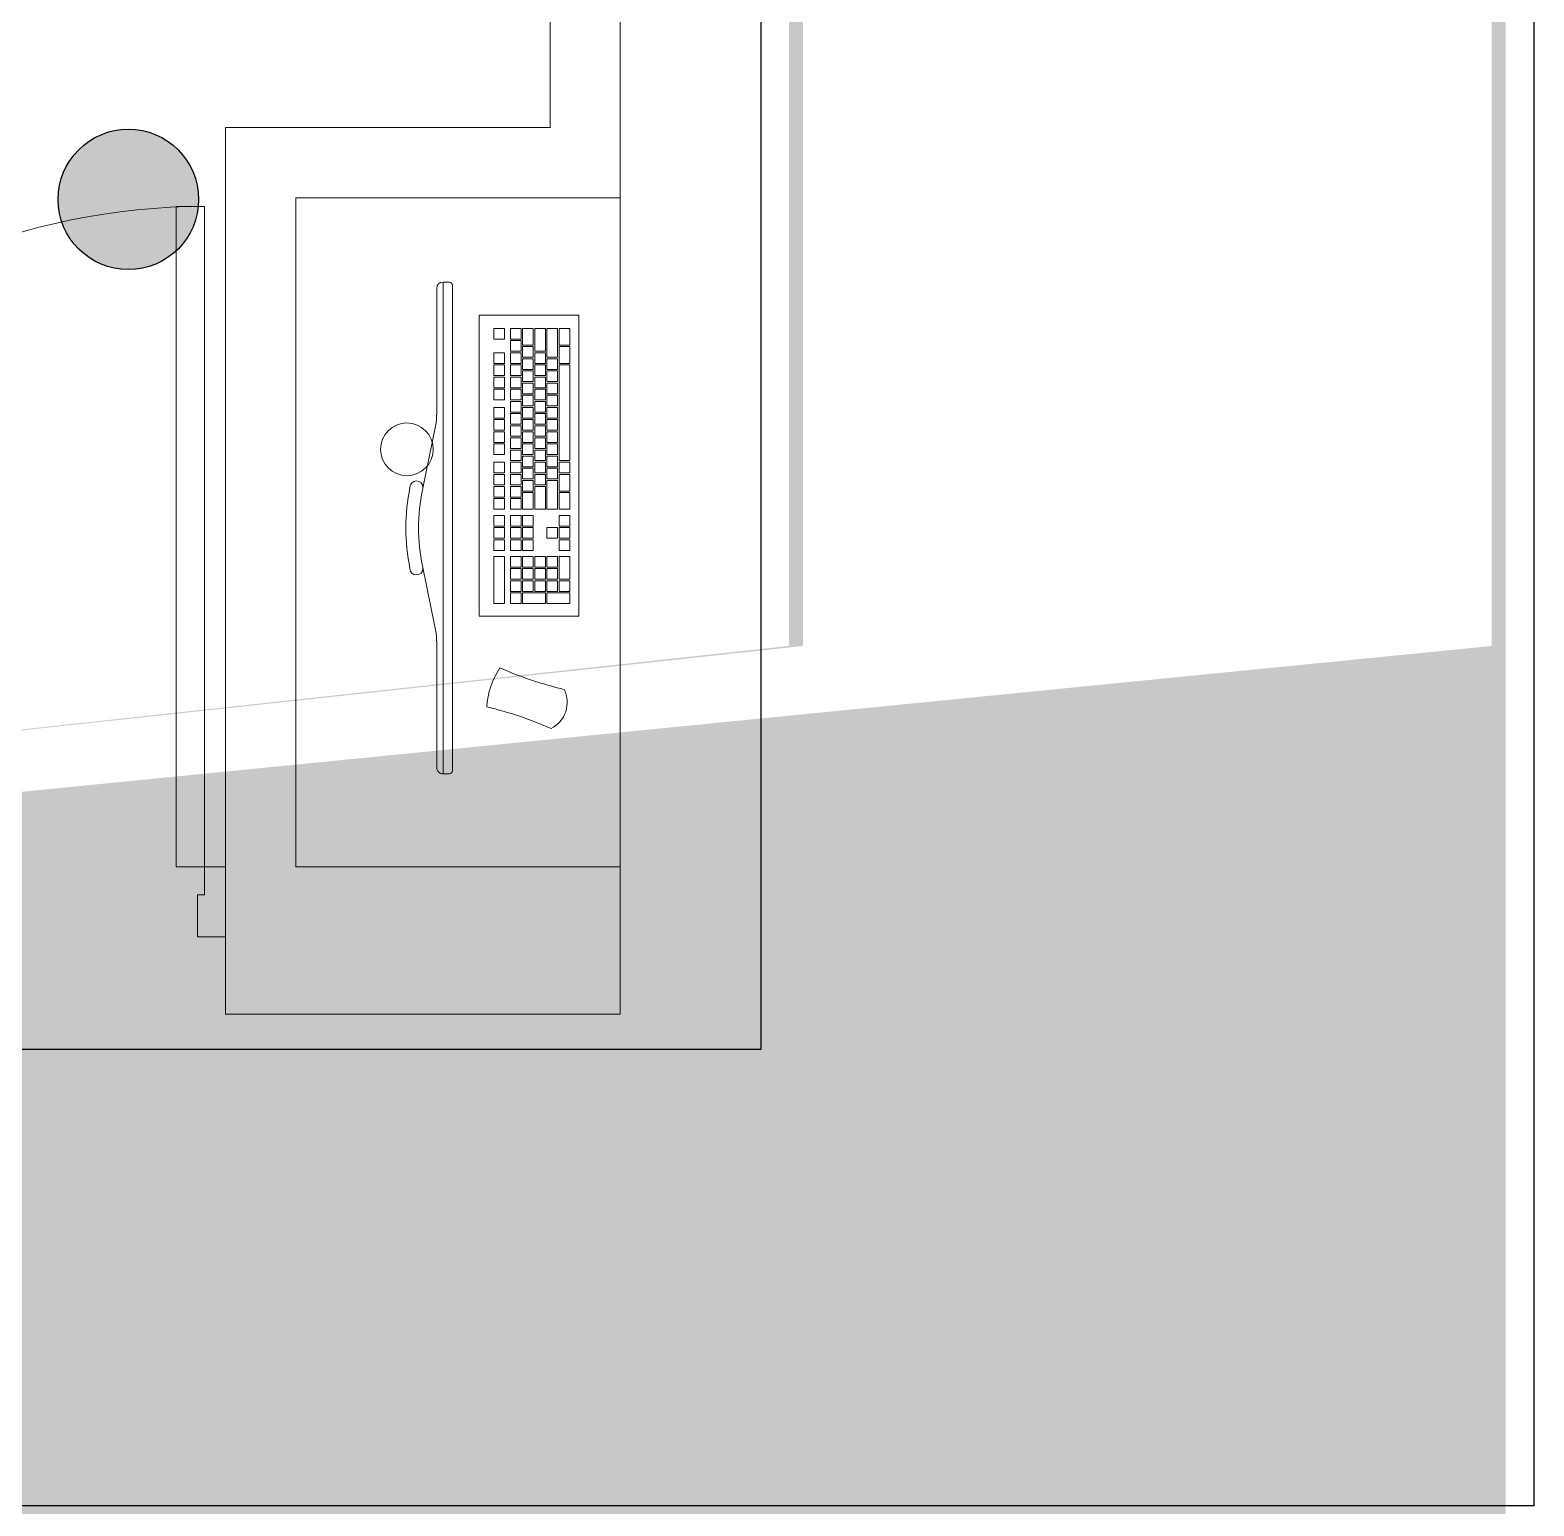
# Model space of a CAD drawing. Header units: metres. Extents: x 11578468 to 47831421, y -58341524 to -14256839.
# Drawn here: x 23847138 to 23849278, y -29064392 to -29062291 of the extents above; entities that cross this region are included whole.
import ezdxf

# ---------------------------------------------------------------- set-up
doc = ezdxf.new("R2010")
doc.units = ezdxf.units.M
doc.header["$LTSCALE"] = 50
doc.header["$MEASUREMENT"] = 0
doc.linetypes.add('DASHEDX2', pattern=[1.5, 1, -0.5])
doc.linetypes.add('DH-HID2', pattern=[1.2000000000000002, 0.8, -0.4])
doc.layers.get('0').update_dxf_attribs({"linetype": 'CONTINUOUS'})
doc.layers.add('FU-FURM', color=251, linetype='DH-HID2')
doc.layers.add('wall', color=3, linetype='CONTINUOUS')
doc.layers.add('ha', color=8, linetype='CONTINUOUS', lineweight=5)

# ---------------------------------------------------------------- blocks, each defined once
blk = doc.blocks.new('gasdgd')
at = {"layer": 'ha'}
for p, q in [((23847877.69593412, -29062430.09302295), (23847877.69593412, -29060332.27177941)), ((23847977.69593412, -29062530.09302295), (23847977.69593412, -29060332.27177941)), ((23847977.69593412, -29062530.09302296), (23847977.69593412, -29062332.27177941)), ((23847415.9127216, -29062430.09302296), (23847415.9127216, -29063692.2717794)), ((23847877.69593412, -29062430.09302296), (23847415.9127216, -29062430.09302296)), ((23847345.9127216, -29063482.2717794), (23847345.9127216, -29062542.27177941)), ((23847345.9127216, -29062542.27177941), (23847385.9127216, -29062542.27177941)), ((23847385.9127216, -29062542.27177941), (23847385.9127216, -29063482.2717794)), ((23847515.9127216, -29062530.09302296), (23847515.9127216, -29063482.27177941)), ((23847977.69593414, -29062530.09302296), (23847515.9127216, -29062530.09302296)), ((23847515.9127216, -29062530.09302296), (23847977.69593414, -29062530.09302296)), ((23847515.9127216, -29063482.2717794), (23847515.9127216, -29062530.09302296)), ((23847977.69593414, -29062530.09302296), (23847977.69593414, -29063482.2717794)), ((23847725.45915419, -29062650.00744645), (23847734.45915418, -29062650.00721641)), ((23847725.45915419, -29062650.00744645), (23847725.47703989, -29063350.00782896)), ((23847725.45915419, -29062650.00744645), (23847725.45915419, -29062650.00744645)), ((23847738.95926921, -29062654.50710138), (23847738.97692486, -29063345.50748389)), ((23847716.45938424, -29062659.0076765), (23847716.46392895, -29062836.89763722)), ((23847776.92506722, -29062696.8692734), (23847918.56944831, -29062696.8655661)), ((23847776.92506722, -29062696.8692734), (23847776.9362844, -29063125.44327531)), ((23847918.58066549, -29063125.43956802), (23847918.56944831, -29062696.8655661)), ((23847812.70361979, -29062715.87511235), (23847797.55284299, -29062715.8755089)), ((23847797.55284299, -29062715.8755089), (23847797.55323954, -29062731.02628569)), ((23847812.70401634, -29062731.02588915), (23847812.70361979, -29062715.87511235)), ((23847836.51198332, -29062715.87448921), (23847821.36120653, -29062715.87488575)), ((23847821.36120653, -29062715.87488575), (23847821.36160307, -29062731.02566255)), ((23847836.51237987, -29062731.025266), (23847836.51198332, -29062715.87448921)), ((23847853.8271568, -29062715.87403601), (23847838.67638001, -29062715.87443256)), ((23847838.67638001, -29062715.87443256), (23847838.67700315, -29062739.68279609)), ((23847853.82777995, -29062739.68239955), (23847853.8271568, -29062715.87403601)), ((23847871.14233029, -29062715.87358282), (23847855.99155349, -29062715.87397936)), ((23847855.99155349, -29062715.87397936), (23847855.99240323, -29062748.33992964)), ((23847871.14318002, -29062748.33953309), (23847871.14233029, -29062715.87358282)), ((23847888.45750377, -29062715.87312962), (23847873.30672697, -29062715.87352617)), ((23847873.30672697, -29062715.87352617), (23847873.30780331, -29062756.99706319)), ((23847888.4585801, -29062756.99666664), (23847888.45750377, -29062715.87312962)), ((23847905.77267725, -29062715.87267643), (23847890.62190045, -29062715.87307297)), ((23847890.62190045, -29062715.87307297), (23847890.62252359, -29062739.68143651)), ((23847905.77330039, -29062739.68103997), (23847905.77267725, -29062715.87267643)), ((23847797.55323954, -29062731.02628569), (23847812.70401634, -29062731.02588915)), ((23847821.36160307, -29062731.02566255), (23847836.51237987, -29062731.025266)), ((23847836.51243652, -29062733.18966269), (23847821.36165972, -29062733.19005923)), ((23847821.36165972, -29062733.19005923), (23847821.36205627, -29062748.34083603)), ((23847836.51283307, -29062748.34043948), (23847836.51243652, -29062733.18966269)), ((23847838.67700315, -29062739.68279609), (23847853.82777995, -29062739.68239955)), ((23847853.8278366, -29062741.84679623), (23847838.6770598, -29062741.84719278)), ((23847838.6770598, -29062741.84719278), (23847838.67745635, -29062756.99796958)), ((23847853.82823314, -29062756.99757303), (23847853.8278366, -29062741.84679623)), ((23847890.62252359, -29062739.68143651), (23847905.77330039, -29062739.68103997)), ((23847905.77335704, -29062741.84543665), (23847890.62258024, -29062741.8458332)), ((23847890.62258024, -29062741.8458332), (23847890.62320339, -29062765.65419673)), ((23847905.77398018, -29062765.65380019), (23847905.77335704, -29062741.84543665)), ((23847812.70452618, -29062750.50545931), (23847797.55374938, -29062750.50585586)), ((23847797.55374938, -29062750.50585586), (23847797.55414593, -29062765.65663265)), ((23847812.70492272, -29062765.65623611), (23847812.70452618, -29062750.50545931)), ((23847821.36205627, -29062748.34083603), (23847836.51283307, -29062748.34043948)), ((23847836.51288971, -29062750.50483617), (23847821.36211292, -29062750.50523271)), ((23847821.36211292, -29062750.50523271), (23847821.36250946, -29062765.65600951)), ((23847836.51328626, -29062765.65561296), (23847836.51288971, -29062750.50483617)), ((23847838.67745635, -29062756.99796958), (23847853.82823314, -29062756.99757303)), ((23847853.82828979, -29062759.16196971), (23847838.677513, -29062759.16236626)), ((23847838.677513, -29062759.16236626), (23847838.67790954, -29062774.31314306)), ((23847853.82868634, -29062774.31274651), (23847853.82828979, -29062759.16196971)), ((23847855.99240323, -29062748.33992964), (23847871.14318002, -29062748.33953309)), ((23847871.14323667, -29062750.50392978), (23847855.99245988, -29062750.50432632)), ((23847855.99245988, -29062750.50432632), (23847855.99285642, -29062765.65510312)), ((23847871.14363322, -29062765.65470657), (23847871.14323667, -29062750.50392978)), ((23847873.30780331, -29062756.99706319), (23847888.4585801, -29062756.99666664)), ((23847888.45863675, -29062759.16106332), (23847873.30785996, -29062759.16145987)), ((23847873.30785996, -29062759.16145987), (23847873.3082565, -29062774.31223667)), ((23847888.4590333, -29062774.31184012), (23847888.45863675, -29062759.16106332)), ((23847797.55414593, -29062765.65663265), (23847812.70492272, -29062765.65623611)), ((23847812.70497938, -29062767.82063279), (23847797.55420258, -29062767.82102934)), ((23847797.55420258, -29062767.82102934), (23847797.55459912, -29062782.97180613)), ((23847797.55459912, -29062782.97180613), (23847812.70537592, -29062782.97140959)), ((23847812.70543257, -29062785.13580627), (23847797.55465577, -29062785.13620282)), ((23847797.55465577, -29062785.13620282), (23847797.55505232, -29062800.28697961)), ((23847812.70537592, -29062782.97140959), (23847812.70497938, -29062767.82063279)), ((23847812.70582911, -29062800.28658307), (23847812.70543257, -29062785.13580627)), ((23847821.36250946, -29062765.65600951), (23847836.51328626, -29062765.65561296)), ((23847836.51334291, -29062767.82000965), (23847821.36256611, -29062767.82040619)), ((23847821.36256611, -29062767.82040619), (23847821.36296266, -29062782.97118299)), ((23847821.36296266, -29062782.97118299), (23847836.51373946, -29062782.97078644)), ((23847836.5137961, -29062785.13518313), (23847821.36301931, -29062785.13557968)), ((23847821.36301931, -29062785.13557968), (23847821.36341585, -29062800.28635647)), ((23847836.51373946, -29062782.97078644), (23847836.51334291, -29062767.82000965)), ((23847836.51419265, -29062800.28595993), (23847836.5137961, -29062785.13518313)), ((23847838.67790954, -29062774.31314306), (23847853.82868634, -29062774.31274651)), ((23847853.82874298, -29062776.47714319), (23847838.67796619, -29062776.47753974)), ((23847838.67796619, -29062776.47753974), (23847838.67836273, -29062791.62831654)), ((23847853.82913953, -29062791.62791999), (23847853.82874298, -29062776.47714319)), ((23847855.99285642, -29062765.65510312), (23847871.14363322, -29062765.65470657)), ((23847871.14368987, -29062767.81910326), (23847855.99291307, -29062767.81949981)), ((23847855.99291307, -29062767.81949981), (23847855.99330962, -29062782.9702766)), ((23847855.99330962, -29062782.9702766), (23847871.14408641, -29062782.96988006)), ((23847871.14414306, -29062785.13427674), (23847855.99336627, -29062785.13467329)), ((23847855.99336627, -29062785.13467329), (23847855.99376281, -29062800.28545008)), ((23847871.14408641, -29062782.96988006), (23847871.14368987, -29062767.81910326)), ((23847871.14453961, -29062800.28505354), (23847871.14414306, -29062785.13427674)), ((23847873.3082565, -29062774.31223667), (23847888.4590333, -29062774.31184012)), ((23847888.45908995, -29062776.47623681), (23847873.30831315, -29062776.47663335)), ((23847873.30831315, -29062776.47663335), (23847873.3087097, -29062791.62741015)), ((23847888.45948649, -29062791.6270136), (23847888.45908995, -29062776.47623681)), ((23847890.62320339, -29062765.65419673), (23847905.77398018, -29062765.65380019)), ((23847905.77403683, -29062767.81819687), (23847890.62326003, -29062767.81859342)), ((23847890.62326003, -29062767.81859342), (23847890.62682894, -29062904.17558457)), ((23847905.77760574, -29062904.17518803), (23847905.77403683, -29062767.81819687)), ((23847797.55505232, -29062800.28697961), (23847812.70582911, -29062800.28658307)), ((23847812.70588576, -29062802.45097975), (23847797.55510897, -29062802.4513763)), ((23847797.55510897, -29062802.4513763), (23847797.55550551, -29062817.60215309)), ((23847812.70628231, -29062817.60175655), (23847812.70588576, -29062802.45097975)), ((23847821.36341585, -29062800.28635647), (23847836.51419265, -29062800.28595993)), ((23847836.5142493, -29062802.45035661), (23847821.3634725, -29062802.45075316)), ((23847821.3634725, -29062802.45075316), (23847821.36386905, -29062817.60152995)), ((23847836.51464584, -29062817.60113341), (23847836.5142493, -29062802.45035661)), ((23847838.67836273, -29062791.62831654), (23847853.82913953, -29062791.62791999)), ((23847853.82919618, -29062793.79231668), (23847838.67841939, -29062793.79271322)), ((23847838.67841939, -29062793.79271322), (23847838.67881593, -29062808.94349002)), ((23847853.82959273, -29062808.94309347), (23847853.82919618, -29062793.79231668)), ((23847855.99376281, -29062800.28545008), (23847871.14453961, -29062800.28505354)), ((23847871.14459626, -29062802.44945022), (23847855.99381946, -29062802.44984677)), ((23847855.99381946, -29062802.44984677), (23847855.99421601, -29062817.60062356)), ((23847871.1449928, -29062817.60022702), (23847871.14459626, -29062802.44945022)), ((23847873.3087097, -29062791.62741015), (23847888.45948649, -29062791.6270136)), ((23847888.45954314, -29062793.79141029), (23847873.30876635, -29062793.79180683)), ((23847873.30876635, -29062793.79180683), (23847873.30916289, -29062808.94258362)), ((23847888.45993968, -29062808.94218708), (23847888.45954314, -29062793.79141029)), ((23847797.55550551, -29062817.60215309), (23847812.70628231, -29062817.60175655)), ((23847812.70656556, -29062828.42373997), (23847797.55578876, -29062828.42413652)), ((23847797.55578876, -29062828.42413652), (23847797.55618531, -29062843.57491331)), ((23847812.7069621, -29062843.57451677), (23847812.70656556, -29062828.42373997)), ((23847821.36386905, -29062817.60152995), (23847836.51464584, -29062817.60113341)), ((23847836.51470249, -29062819.76553009), (23847821.3639257, -29062819.76592664)), ((23847821.3639257, -29062819.76592664), (23847821.36432224, -29062834.91670343)), ((23847836.51509904, -29062834.91630689), (23847836.51470249, -29062819.76553009)), ((23847838.67881593, -29062808.94349002), (23847853.82959273, -29062808.94309347)), ((23847853.82964937, -29062811.10749016), (23847838.67887258, -29062811.1078867)), ((23847838.67887258, -29062811.1078867), (23847838.67926912, -29062826.2586635)), ((23847838.67926912, -29062826.2586635), (23847853.83004592, -29062826.25826695)), ((23847853.83010257, -29062828.42266364), (23847838.67932577, -29062828.42306018)), ((23847838.67932577, -29062828.42306018), (23847838.67972232, -29062843.57383697)), ((23847853.83004592, -29062826.25826695), (23847853.82964937, -29062811.10749016)), ((23847853.83049912, -29062843.57344043), (23847853.83010257, -29062828.42266364)), ((23847855.99421601, -29062817.60062356), (23847871.1449928, -29062817.60022702)), ((23847871.14504945, -29062819.7646237), (23847855.99427266, -29062819.76502025)), ((23847855.99427266, -29062819.76502025), (23847855.9946692, -29062834.91579704)), ((23847871.145446, -29062834.91540049), (23847871.14504945, -29062819.7646237)), ((23847873.30916289, -29062808.94258362), (23847888.45993968, -29062808.94218708)), ((23847888.45999634, -29062811.10658377), (23847873.30921954, -29062811.10698031)), ((23847873.30921954, -29062811.10698031), (23847873.30961609, -29062826.2577571)), ((23847873.30961609, -29062826.2577571), (23847888.46039288, -29062826.25736056)), ((23847888.46044953, -29062828.42175725), (23847873.30967274, -29062828.42215379)), ((23847873.30967274, -29062828.42215379), (23847873.31006928, -29062843.57293059)), ((23847888.46039288, -29062826.25736056), (23847888.45999634, -29062811.10658377)), ((23847888.46084607, -29062843.57253404), (23847888.46044953, -29062828.42175725)), ((23847797.55618531, -29062843.57491331), (23847812.7069621, -29062843.57451677)), ((23847812.70701875, -29062845.73891345), (23847797.55624196, -29062845.73931)), ((23847797.55624196, -29062845.73931), (23847797.5566385, -29062860.89008679)), ((23847812.70741529, -29062860.88969025), (23847812.70701875, -29062845.73891345)), ((23847821.36432224, -29062834.91670343), (23847836.51509904, -29062834.91630689)), ((23847836.51515569, -29062837.08070357), (23847821.36437889, -29062837.08110012)), ((23847821.36437889, -29062837.08110012), (23847821.36477544, -29062852.23187691)), ((23847836.51555223, -29062852.23148036), (23847836.51515569, -29062837.08070357)), ((23847838.67972232, -29062843.57383697), (23847853.83049912, -29062843.57344043)), ((23847853.83055576, -29062845.73783711), (23847838.67977897, -29062845.73823366)), ((23847838.67977897, -29062845.73823366), (23847838.68017552, -29062860.88901046)), ((23847853.83095231, -29062860.88861391), (23847853.83055576, -29062845.73783711)), ((23847855.9946692, -29062834.91579704), (23847871.145446, -29062834.91540049)), ((23847871.14550265, -29062837.07979718), (23847855.99472585, -29062837.08019372)), ((23847855.99472585, -29062837.08019372), (23847855.9951224, -29062852.23097052)), ((23847871.14589919, -29062852.23057397), (23847871.14550265, -29062837.07979718)), ((23847873.31006928, -29062843.57293059), (23847888.46084607, -29062843.57253404)), ((23847888.46090272, -29062845.73693072), (23847873.31012593, -29062845.73732727)), ((23847873.31012593, -29062845.73732727), (23847873.31052247, -29062860.88810407)), ((23847888.46129927, -29062860.88770752), (23847888.46090272, -29062845.73693072)), ((23847696.03405279, -29062945.9014063), (23847714.63873384, -29062854.93334521)), ((23847797.5566385, -29062860.89008679), (23847812.70741529, -29062860.88969025)), ((23847812.70747194, -29062863.05408693), (23847797.55669515, -29062863.05448348)), ((23847797.55669515, -29062863.05448348), (23847797.55709169, -29062878.20526027)), ((23847812.70786849, -29062878.20486373), (23847812.70747194, -29062863.05408693)), ((23847821.36477544, -29062852.23187691), (23847836.51555223, -29062852.23148036)), ((23847836.51560888, -29062854.39587705), (23847821.36483209, -29062854.39627359)), ((23847821.36483209, -29062854.39627359), (23847821.36522863, -29062869.54705039)), ((23847821.36522863, -29062869.54705039), (23847836.51600543, -29062869.54665384)), ((23847836.51606208, -29062871.71105053), (23847821.36528528, -29062871.71144708)), ((23847821.36528528, -29062871.71144708), (23847821.36568183, -29062886.86222387)), ((23847836.51600543, -29062869.54665384), (23847836.51560888, -29062854.39587705)), ((23847836.51645862, -29062886.86182733), (23847836.51606208, -29062871.71105053)), ((23847838.68017552, -29062860.88901046), (23847853.83095231, -29062860.88861391)), ((23847853.83100896, -29062863.05301059), (23847838.68023216, -29062863.05340714)), ((23847838.68023216, -29062863.05340714), (23847838.68062871, -29062878.20418394)), ((23847853.83140551, -29062878.20378739), (23847853.83100896, -29062863.05301059)), ((23847855.9951224, -29062852.23097052), (23847871.14589919, -29062852.23057397)), ((23847871.14595584, -29062854.39497066), (23847855.99517905, -29062854.39536721)), ((23847855.99517905, -29062854.39536721), (23847855.99557559, -29062869.546144)), ((23847855.99557559, -29062869.546144), (23847871.14635239, -29062869.54574746)), ((23847871.14640904, -29062871.71014414), (23847855.99563224, -29062871.71054069)), ((23847855.99563224, -29062871.71054069), (23847855.99602879, -29062886.86131748)), ((23847871.14635239, -29062869.54574746), (23847871.14595584, -29062854.39497066)), ((23847871.14680558, -29062886.86092094), (23847871.14640904, -29062871.71014414)), ((23847873.31052247, -29062860.88810407), (23847888.46129927, -29062860.88770752)), ((23847888.46135592, -29062863.0521042), (23847873.31057912, -29062863.05250075)), ((23847873.31057912, -29062863.05250075), (23847873.31097567, -29062878.20327755)), ((23847888.46175247, -29062878.202881), (23847888.46135592, -29062863.0521042)), ((23847797.55709169, -29062878.20526027), (23847812.70786849, -29062878.20486373)), ((23847812.70792514, -29062880.36926041), (23847797.55714834, -29062880.36965696)), ((23847797.55714834, -29062880.36965696), (23847797.55754489, -29062895.52043375)), ((23847812.70832168, -29062895.52003721), (23847812.70792514, -29062880.36926041)), ((23847821.36568183, -29062886.86222387), (23847836.51645862, -29062886.86182733)), ((23847836.51651527, -29062889.02622401), (23847821.36573848, -29062889.02662056)), ((23847821.36573848, -29062889.02662056), (23847821.36613502, -29062904.17739735)), ((23847836.51691182, -29062904.17700081), (23847836.51651527, -29062889.02622401)), ((23847838.68062871, -29062878.20418394), (23847853.83140551, -29062878.20378739)), ((23847853.83146216, -29062880.36818407), (23847838.68068536, -29062880.36858062)), ((23847838.68068536, -29062880.36858062), (23847838.68108191, -29062895.51935742)), ((23847853.8318587, -29062895.51896087), (23847853.83146216, -29062880.36818407)), ((23847855.99602879, -29062886.86131748), (23847871.14680558, -29062886.86092094)), ((23847871.14686223, -29062889.02531762), (23847855.99608544, -29062889.02571417)), ((23847855.99608544, -29062889.02571417), (23847855.99648198, -29062904.17649096)), ((23847871.14725878, -29062904.17609442), (23847871.14686223, -29062889.02531762)), ((23847873.31097567, -29062878.20327755), (23847888.46175247, -29062878.202881)), ((23847888.46180911, -29062880.36727769), (23847873.31103232, -29062880.36767423)), ((23847873.31103232, -29062880.36767423), (23847873.31142886, -29062895.51845103)), ((23847888.46220566, -29062895.51805448), (23847888.46180911, -29062880.36727769)), ((23847797.55754489, -29062895.52043375), (23847812.70832168, -29062895.52003721)), ((23847812.70860493, -29062906.34202063), (23847797.55782814, -29062906.34241718)), ((23847797.55782814, -29062906.34241718), (23847797.55822468, -29062921.49319397)), ((23847812.70900148, -29062921.49279743), (23847812.70860493, -29062906.34202063)), ((23847821.36613502, -29062904.17739735), (23847836.51691182, -29062904.17700081)), ((23847836.51696847, -29062906.34139749), (23847821.36619167, -29062906.34179404)), ((23847821.36619167, -29062906.34179404), (23847821.36658822, -29062921.49257083)), ((23847836.51736501, -29062921.49217429), (23847836.51696847, -29062906.34139749)), ((23847838.68108191, -29062895.51935742), (23847853.8318587, -29062895.51896087)), ((23847853.83191535, -29062897.68335756), (23847838.68113855, -29062897.6837541)), ((23847838.68113855, -29062897.6837541), (23847838.6815351, -29062912.8345309)), ((23847853.83231189, -29062912.83413435), (23847838.6815351, -29062912.8345309)), ((23847838.68159175, -29062914.99892758), (23847853.83236855, -29062914.99853104)), ((23847838.68159175, -29062914.99892758), (23847838.6819883, -29062930.14970438)), ((23847853.83231189, -29062912.83413435), (23847853.83191535, -29062897.68335756)), ((23847853.83276509, -29062930.14930783), (23847853.83236855, -29062914.99853104)), ((23847855.99648198, -29062904.17649096), (23847871.14725878, -29062904.17609442)), ((23847871.14731543, -29062906.3404911), (23847855.99653863, -29062906.34088765)), ((23847855.99653863, -29062906.34088765), (23847855.99693518, -29062921.49166444)), ((23847871.14771197, -29062921.4912679), (23847871.14731543, -29062906.3404911)), ((23847873.31142886, -29062895.51845103), (23847888.46220566, -29062895.51805448)), ((23847888.46226231, -29062897.68245117), (23847873.31148551, -29062897.68284771)), ((23847873.31148551, -29062897.68284771), (23847873.31188206, -29062912.83362451)), ((23847888.46265886, -29062912.83322796), (23847873.31188206, -29062912.83362451)), ((23847873.31193871, -29062914.99802119), (23847888.4627155, -29062914.99762465)), ((23847873.31193871, -29062914.99802119), (23847873.31233525, -29062930.14879799)), ((23847888.46265886, -29062912.83322796), (23847888.46226231, -29062897.68245117)), ((23847888.46311205, -29062930.14840144), (23847888.4627155, -29062914.99762465)), ((23847905.77760574, -29062904.17518803), (23847890.62682894, -29062904.17558457)), ((23847905.77766239, -29062906.33958471), (23847890.62688559, -29062906.33998126)), ((23847890.62688559, -29062906.33998126), (23847890.62728214, -29062921.49075805)), ((23847905.77805893, -29062921.49036151), (23847905.77766239, -29062906.33958471)), ((23847797.55822468, -29062921.49319397), (23847812.70900148, -29062921.49279743)), ((23847812.70905812, -29062923.65719412), (23847797.55828133, -29062923.65759066)), ((23847797.55828133, -29062923.65759066), (23847797.55867787, -29062938.80836745)), ((23847812.70945467, -29062938.80797091), (23847812.70905812, -29062923.65719412)), ((23847821.36658822, -29062921.49257083), (23847836.51736501, -29062921.49217429)), ((23847836.51742166, -29062923.65657097), (23847821.36664487, -29062923.65696752)), ((23847821.36664487, -29062923.65696752), (23847821.36704141, -29062938.80774431)), ((23847836.51781821, -29062938.80734777), (23847836.51742166, -29062923.65657097)), ((23847838.6819883, -29062930.14970438), (23847853.83276509, -29062930.14930783)), ((23847838.68204494, -29062932.31410106), (23847853.83282174, -29062932.31370452)), ((23847838.68204494, -29062932.31410106), (23847838.68244149, -29062947.46487786)), ((23847853.83321828, -29062947.46448131), (23847853.83282174, -29062932.31370452)), ((23847855.99693518, -29062921.49166444), (23847871.14771197, -29062921.4912679)), ((23847871.14776862, -29062923.65566458), (23847855.99699182, -29062923.65606113)), ((23847855.99699182, -29062923.65606113), (23847855.99738837, -29062938.80683792)), ((23847871.14816517, -29062938.80644138), (23847871.14776862, -29062923.65566458)), ((23847873.31233525, -29062930.14879799), (23847888.46311205, -29062930.14840144)), ((23847888.4631687, -29062932.31279813), (23847873.3123919, -29062932.31319467)), ((23847873.3123919, -29062932.31319467), (23847873.31346824, -29062973.43673169)), ((23847888.46424504, -29062973.43633514), (23847888.4631687, -29062932.31279813)), ((23847905.77805893, -29062921.49036151), (23847890.62728214, -29062921.49075805)), ((23847905.77811558, -29062923.65475819), (23847890.62733879, -29062923.65515474)), ((23847890.62733879, -29062923.65515474), (23847890.62796193, -29062947.46351827)), ((23847905.77873873, -29062947.46312173), (23847905.77811558, -29062923.65475819)), ((23847797.55867787, -29062938.80836745), (23847812.70945467, -29062938.80797091)), ((23847812.70951132, -29062940.9723676), (23847797.55873452, -29062940.97276414)), ((23847797.55873452, -29062940.97276414), (23847797.55913107, -29062956.12354093)), ((23847797.55913107, -29062956.12354093), (23847812.70990787, -29062956.12314439)), ((23847812.70990787, -29062956.12314439), (23847812.70951132, -29062940.9723676)), ((23847821.36704141, -29062938.80774431), (23847836.51781821, -29062938.80734777)), ((23847836.51787486, -29062940.97174445), (23847821.36709806, -29062940.972141)), ((23847821.36709806, -29062940.972141), (23847821.36749461, -29062956.12291779)), ((23847821.36749461, -29062956.12291779), (23847836.5182714, -29062956.12252125)), ((23847836.5182714, -29062956.12252125), (23847836.51787486, -29062940.97174445)), ((23847838.68244149, -29062947.46487786), (23847853.83321828, -29062947.46448131)), ((23847853.83327493, -29062949.628878), (23847838.68249814, -29062949.62927454)), ((23847838.68249814, -29062949.62927454), (23847838.68312128, -29062973.43763808)), ((23847853.83389807, -29062973.43724153), (23847853.83327493, -29062949.628878)), ((23847855.99738837, -29062938.80683792), (23847871.14816517, -29062938.80644138)), ((23847871.14822182, -29062940.97083806), (23847855.99744502, -29062940.97123461)), ((23847855.99744502, -29062940.97123461), (23847855.99829476, -29062973.43718488)), ((23847871.14907156, -29062973.43678834), (23847871.14822182, -29062940.97083806)), ((23847890.62796193, -29062947.46351827), (23847905.77873873, -29062947.46312173)), ((23847905.77879537, -29062949.62751841), (23847890.62801858, -29062949.62791496)), ((23847890.62801858, -29062949.62791496), (23847890.62864172, -29062973.43627849)), ((23847905.77941852, -29062973.43588195), (23847905.77879537, -29062949.62751841)), ((23847812.70996451, -29062958.28754107), (23847797.55918772, -29062958.28793762)), ((23847797.55918772, -29062958.28793762), (23847797.55958426, -29062973.43871441)), ((23847797.55958426, -29062973.43871441), (23847812.71036106, -29062973.43831787)), ((23847812.71036106, -29062973.43831787), (23847812.70996451, -29062958.28754107)), ((23847836.51832805, -29062958.28691793), (23847821.36755126, -29062958.28731448)), ((23847821.36755126, -29062958.28731448), (23847821.3679478, -29062973.43809127)), ((23847821.3679478, -29062973.43809127), (23847836.51872459, -29062973.43769473)), ((23847836.51872459, -29062973.43769473), (23847836.51832805, -29062958.28691793)), ((23847838.68312128, -29062973.43763808), (23847853.83389807, -29062973.43724153)), ((23847855.99829476, -29062973.43718488), (23847871.14907156, -29062973.43678834)), ((23847873.31346824, -29062973.43673169), (23847888.46424504, -29062973.43633514)), ((23847890.62864172, -29062973.43627849), (23847905.77941852, -29062973.43588195)), ((23847812.71058766, -29062982.09590461), (23847797.55981086, -29062982.09630115)), ((23847797.55981086, -29062982.09630115), (23847797.56020741, -29062997.24707795)), ((23847797.56020741, -29062997.24707795), (23847812.7109842, -29062997.2466814)), ((23847812.71104085, -29062999.41107809), (23847797.56026406, -29062999.41147463)), ((23847797.56026406, -29062999.41147463), (23847797.5606606, -29063014.56225143)), ((23847812.7109842, -29062997.2466814), (23847812.71058766, -29062982.09590461)), ((23847812.7114374, -29063014.56185488), (23847812.71104085, -29062999.41107809)), ((23847836.51895119, -29062982.09528147), (23847821.3681744, -29062982.09567801)), ((23847821.3681744, -29062982.09567801), (23847821.36857094, -29062997.24645481)), ((23847821.36857094, -29062997.24645481), (23847836.51934774, -29062997.24605826)), ((23847836.51940439, -29062999.41045495), (23847821.36862759, -29062999.41085149)), ((23847821.36862759, -29062999.41085149), (23847821.36902414, -29063014.56162829)), ((23847836.51934774, -29062997.24605826), (23847836.51895119, -29062982.09528147)), ((23847836.51980093, -29063014.56123174), (23847836.51940439, -29062999.41045495)), ((23847853.83412467, -29062982.09482827), (23847838.68334788, -29062982.09522482)), ((23847838.68334788, -29062982.09522482), (23847838.68374442, -29062997.24600161)), ((23847838.68374442, -29062997.24600161), (23847853.83452122, -29062997.24560507)), ((23847853.83457787, -29062999.41000175), (23847838.68380107, -29062999.4103983)), ((23847838.68380107, -29062999.4103983), (23847838.68419762, -29063014.56117509)), ((23847853.83452122, -29062997.24560507), (23847853.83412467, -29062982.09482827)), ((23847853.83497441, -29063014.56077855), (23847853.83457787, -29062999.41000175)), ((23847888.46492483, -29062999.40909536), (23847873.31414803, -29062999.40949191)), ((23847873.31414803, -29062999.40949191), (23847873.31454458, -29063014.5602687)), ((23847888.46532137, -29063014.55987216), (23847888.46492483, -29062999.40909536)), ((23847905.77964512, -29062982.09346869), (23847890.62886832, -29062982.09386523)), ((23847890.62886832, -29062982.09386523), (23847890.62926487, -29062997.24464203)), ((23847890.62926487, -29062997.24464203), (23847905.78004166, -29062997.24424548)), ((23847905.78009831, -29062999.40864217), (23847890.62932151, -29062999.40903872)), ((23847890.62932151, -29062999.40903872), (23847890.62971806, -29063014.55981551)), ((23847905.78004166, -29062997.24424548), (23847905.77964512, -29062982.09346869)), ((23847905.78049485, -29063014.55941896), (23847905.78009831, -29062999.40864217)), ((23847797.5606606, -29063014.56225143), (23847812.7114374, -29063014.56185488)), ((23847812.71149405, -29063016.72625157), (23847797.56071725, -29063016.72664811)), ((23847797.56071725, -29063016.72664811), (23847797.5611138, -29063031.87742491)), ((23847812.71189059, -29063031.87702836), (23847812.71149405, -29063016.72625157)), ((23847821.36902414, -29063014.56162829), (23847836.51980093, -29063014.56123174)), ((23847836.51985758, -29063016.72562843), (23847821.36908079, -29063016.72602497)), ((23847821.36908079, -29063016.72602497), (23847821.36947733, -29063031.87680177)), ((23847836.52025413, -29063031.87640522), (23847836.51985758, -29063016.72562843)), ((23847838.68419762, -29063014.56117509), (23847853.83497441, -29063014.56077855)), ((23847853.83503106, -29063016.72517523), (23847838.68425427, -29063016.72557178)), ((23847838.68425427, -29063016.72557178), (23847838.68465081, -29063031.87634857)), ((23847853.83542761, -29063031.87595203), (23847853.83503106, -29063016.72517523)), ((23847873.31454458, -29063014.5602687), (23847888.46532137, -29063014.55987216)), ((23847890.62971806, -29063014.55981551), (23847905.78049485, -29063014.55941896)), ((23847905.7805515, -29063016.72381565), (23847890.62977471, -29063016.7242122)), ((23847890.62977471, -29063016.7242122), (23847890.63017125, -29063031.87498899)), ((23847905.78094805, -29063031.87459244), (23847905.7805515, -29063016.72381565)), ((23847797.5611138, -29063031.87742491), (23847812.71189059, -29063031.87702836)), ((23847812.71211719, -29063040.53461511), (23847797.5613404, -29063040.53501165)), ((23847797.5613404, -29063040.53501165), (23847797.56309652, -29063107.63130889)), ((23847812.71387332, -29063107.63091234), (23847812.71211719, -29063040.53461511)), ((23847821.36947733, -29063031.87680177), (23847836.52025413, -29063031.87640522)), ((23847836.52048073, -29063040.53399196), (23847821.36970393, -29063040.53438851)), ((23847821.36970393, -29063040.53438851), (23847821.37010048, -29063055.6851653)), ((23847836.52087727, -29063055.68476876), (23847836.52048073, -29063040.53399196)), ((23847838.68465081, -29063031.87634857), (23847853.83542761, -29063031.87595203)), ((23847853.83565421, -29063040.53353877), (23847838.68487741, -29063040.53393531)), ((23847838.68487741, -29063040.53393531), (23847838.68527396, -29063055.68471211)), ((23847853.83605075, -29063055.68431556), (23847853.83565421, -29063040.53353877)), ((23847871.15082768, -29063040.53308557), (23847856.00005089, -29063040.53348212)), ((23847856.00005089, -29063040.53348212), (23847856.00044744, -29063055.68425892)), ((23847871.15122423, -29063055.68386237), (23847871.15082768, -29063040.53308557)), ((23847888.46600116, -29063040.53263238), (23847873.31522437, -29063040.53302892)), ((23847873.31522437, -29063040.53302892), (23847873.31562091, -29063055.68380572)), ((23847888.46639771, -29063055.68340917), (23847888.46600116, -29063040.53263238)), ((23847890.63017125, -29063031.87498899), (23847905.78094805, -29063031.87459244)), ((23847905.78117464, -29063040.53217918), (23847890.63039785, -29063040.53257573)), ((23847890.63039785, -29063040.53257573), (23847890.63124759, -29063072.998526)), ((23847905.78202439, -29063072.99812946), (23847905.78117464, -29063040.53217918)), ((23847696.03681873, -29063054.11537378), (23847714.6461503, -29063145.08248552)), ((23847821.37010048, -29063055.6851653), (23847836.52087727, -29063055.68476876)), ((23847836.52093392, -29063057.84916544), (23847821.37015712, -29063057.84956199)), ((23847821.37015712, -29063057.84956199), (23847821.37055367, -29063073.00033878)), ((23847836.52133046, -29063072.99994224), (23847836.52093392, -29063057.84916544)), ((23847838.68527396, -29063055.68471211), (23847853.83605075, -29063055.68431556)), ((23847853.8361074, -29063057.84871225), (23847838.6853306, -29063057.84910879)), ((23847838.6853306, -29063057.84910879), (23847838.68572715, -29063072.99988559)), ((23847853.83650395, -29063072.99948904), (23847853.8361074, -29063057.84871225)), ((23847856.00044744, -29063055.68425892), (23847871.15122423, -29063055.68386237)), ((23847871.15128088, -29063057.84825905), (23847856.00050408, -29063057.8486556)), ((23847856.00050408, -29063057.8486556), (23847856.00090063, -29063072.99943239)), ((23847871.15167743, -29063072.99903585), (23847871.15128088, -29063057.84825905)), ((23847873.31562091, -29063055.68380572), (23847888.46639771, -29063055.68340917)), ((23847888.46645436, -29063057.84780586), (23847873.31567756, -29063057.8482024)), ((23847873.31567756, -29063057.8482024), (23847873.31607411, -29063072.9989792)), ((23847888.46685091, -29063072.99858265), (23847888.46645436, -29063057.84780586)), ((23847821.37055367, -29063073.00033878), (23847836.52133046, -29063072.99994224)), ((23847836.52138712, -29063075.16433892), (23847821.37061032, -29063075.16473547)), ((23847821.37061032, -29063075.16473547), (23847821.37100687, -29063090.31551226)), ((23847836.52178366, -29063090.31511572), (23847836.52138712, -29063075.16433892)), ((23847838.68572715, -29063072.99988559), (23847853.83650395, -29063072.99948904)), ((23847853.8365606, -29063075.16388573), (23847838.6857838, -29063075.16428227)), ((23847838.6857838, -29063075.16428227), (23847838.68618035, -29063090.31505907)), ((23847853.83695714, -29063090.31466252), (23847853.8365606, -29063075.16388573)), ((23847856.00090063, -29063072.99943239), (23847871.15167743, -29063072.99903585)), ((23847871.15173408, -29063075.16343253), (23847856.00095728, -29063075.16382908)), ((23847856.00095728, -29063075.16382908), (23847856.00135383, -29063090.31460587)), ((23847871.15213062, -29063090.31420933), (23847871.15173408, -29063075.16343253)), ((23847873.31607411, -29063072.9989792), (23847888.46685091, -29063072.99858265)), ((23847888.46690755, -29063075.16297934), (23847873.31613076, -29063075.16337588)), ((23847873.31613076, -29063075.16337588), (23847873.3165273, -29063090.31415268)), ((23847888.4673041, -29063090.31375613), (23847888.46690755, -29063075.16297934)), ((23847890.63124759, -29063072.998526), (23847905.78202439, -29063072.99812946)), ((23847905.78208103, -29063075.16252614), (23847890.63130424, -29063075.16292269)), ((23847890.63130424, -29063075.16292269), (23847890.63170078, -29063090.31369948)), ((23847905.78247758, -29063090.31330294), (23847905.78208103, -29063075.16252614)), ((23847821.37100687, -29063090.31551226), (23847836.52178366, -29063090.31511572)), ((23847836.52184031, -29063092.4795124), (23847821.37106351, -29063092.47990895)), ((23847821.37106351, -29063092.47990895), (23847821.37146006, -29063107.63068574)), ((23847836.52223685, -29063107.6302892), (23847836.52184031, -29063092.4795124)), ((23847838.68618035, -29063090.31505907), (23847853.83695714, -29063090.31466252)), ((23847871.15218727, -29063092.47860601), (23847838.68623699, -29063092.47945575)), ((23847838.68623699, -29063092.47945575), (23847838.68663354, -29063107.63023255)), ((23847856.00135383, -29063090.31460587), (23847871.15213062, -29063090.31420933)), ((23847871.15258382, -29063107.62938281), (23847871.15218727, -29063092.47860601)), ((23847873.3165273, -29063090.31415268), (23847888.4673041, -29063090.31375613)), ((23847905.78253423, -29063092.47769962), (23847873.31658395, -29063092.47854936)), ((23847873.31658395, -29063092.47854936), (23847873.3169805, -29063107.62932616)), ((23847890.63170078, -29063090.31369948), (23847905.78247758, -29063090.31330294)), ((23847905.78293078, -29063107.62847642), (23847905.78253423, -29063092.47769962)), ((23847776.9362844, -29063125.44327531), (23847918.58066549, -29063125.43956802)), ((23847797.56309652, -29063107.63130889), (23847812.71387332, -29063107.63091234)), ((23847821.37146006, -29063107.63068574), (23847836.52223685, -29063107.6302892)), ((23847838.68663354, -29063107.63023255), (23847871.15258382, -29063107.62938281)), ((23847873.3169805, -29063107.62932616), (23847905.78293078, -29063107.62847642)), ((23847716.47680984, -29063341.00805901), (23847716.47226738, -29063163.11810002)), ((23847734.47703988, -29063350.00759891), (23847725.47703989, -29063350.00782896)), ((23847725.47703989, -29063350.00782896), (23847725.47703989, -29063350.00782896)), ((23847385.9127216, -29063482.2717794), (23847345.9127216, -29063482.2717794)), ((23847385.9127216, -29063522.2717794), (23847385.9127216, -29063482.2717794)), ((23847385.9127216, -29063482.2717794), (23847415.9127216, -29063482.2717794)), ((23847415.9127216, -29063482.2717794), (23847415.9127216, -29063582.2717794)), ((23847977.69593414, -29063482.2717794), (23847515.9127216, -29063482.2717794)), ((23847977.69593414, -29063482.2717794), (23847515.9127216, -29063482.2717794)), ((23847977.69593414, -29063692.2717794), (23847977.69593414, -29063482.2717794)), ((23847375.9127216, -29063582.2717794), (23847375.9127216, -29063522.2717794)), ((23847375.9127216, -29063522.2717794), (23847385.9127216, -29063522.2717794)), ((23847415.9127216, -29063582.2717794), (23847375.9127216, -29063582.2717794)), ((23847977.69593414, -29063692.2717794), (23847415.9127216, -29063692.2717794))]:
    blk.add_line(p, q, dxfattribs=at)
blk.add_circle((23847673.98783391, -29062888.05774946), 37.5, dxfattribs=at)
for centre, radius, start, end in [((23847385.9127216, -29063482.2717794), 939.9999999850991, 90, 180), ((23847725.45938424, -29062659.00744645), 8.999999999899643, 90.00146453011077, 180.0014645063948), ((23847734.45926921, -29062654.50721641), 4.499999999949821, 0.001464506394217962, 90.0014645538261), ((23847626.46392898, -29062836.89993769), 89.99999999899647, 348.4413336724658, 0.001464515881076758), ((23847687.59828546, -29062942.29448966), 9.19919364121344, 0.001464535769692904, 180.0014645125673), ((23847960.55846738, -29063000.00162886), 287.9999999967886, 168.4413336738915, 191.5615952755782), ((23847960.55846738, -29063000.00162886), 269.9999999969893, 168.4413336741732, 191.5615952753527), ((23847687.60123589, -29063057.72272166), 9.19919364121344, 180.0014645125673, 0.001464512567288452), ((23847626.47226741, -29063163.12040049), 89.99999999899647, 0.001464515881076758, 11.56159527706011), ((23847900.48510647, -29063261.74334963), 113.0133216695101, 146.4175311897466, 176.417531189242), ((23848027.89213559, -29062691.68352986), 553.7983769241777, 246.417531189544, 256.4175311895335), ((23847860.78936313, -29063248.39777627), 41.36574670043923, 296.4175311877868, 26.41753118778686), ((23847657.63600864, -29063792.99194008), 553.7983769107296, 66.41753118649949, 76.41753118645845), ((23847725.47680984, -29063341.00782897), 8.999999999899643, 180.0014645063948, 270.0014645301108), ((23847734.47692486, -29063345.50759892), 4.499999999949821, 270.0014645538261, 0.001464553826087167)]:
    blk.add_arc(centre, radius, start, end, dxfattribs=at)

msp = doc.modelspace()

# ---------------------------------------------------------------- hatches: boundary and pattern name
at = {"layer": 'wall', "ltscale": 10}
h = msp.add_hatch(color=1, dxfattribs=at)
h.dxf.hatch_style = 1
h.paths.add_polyline_path([(23847377.69593412, -29062532.27177941, 1), (23847177.69593412, -29062532.27177941, 1)])

# ---------------------------------------------------------------- linework, layer by layer
msp.add_lwpolyline([(23849277.69596847, -29056372.27177927), (23849277.69596847, -29064392.27177943), (23837427.69585676, -29064392.27177922), (23837427.69585676, -29056372.27177951), (23849277.69596847, -29056372.27177926)])
at = {"color": 10, "linetype": 'DASHEDX2', "ltscale": 5, "const_width": 20}
msp.add_lwpolyline([(23849227.69596847, -29056422.27177926), (23849227.69596846, -29064342.27177942), (23837477.69585676, -29064342.27177922), (23837477.69585676, -29056422.27177951)], close=True, dxfattribs=at)
msp.add_lwpolyline([(23848227.69593416, -29063792.27177941), (23842327.69593448, -29063792.27177931), (23842327.69593415, -29056972.27177942), (23848227.69593415, -29056972.27177928), (23848227.69593416, -29063792.2717794)], dxfattribs=at)
msp.add_lwpolyline([(23848177.69593416, -29063742.2717794), (23842377.69593447, -29063742.27177931), (23842377.69593415, -29057022.27177941), (23848177.69593415, -29057022.27177928)], close=True)
msp.add_circle((23847277.69593412, -29062532.27177941), 100)

# ---------------------------------------------------------------- block references
at = {"layer": 'FU-FURM', "color": 8, "ltscale": 30}
msp.add_blockref('gasdgd', (0, 0), dxfattribs=at)

doc.saveas('drawing.dxf')
